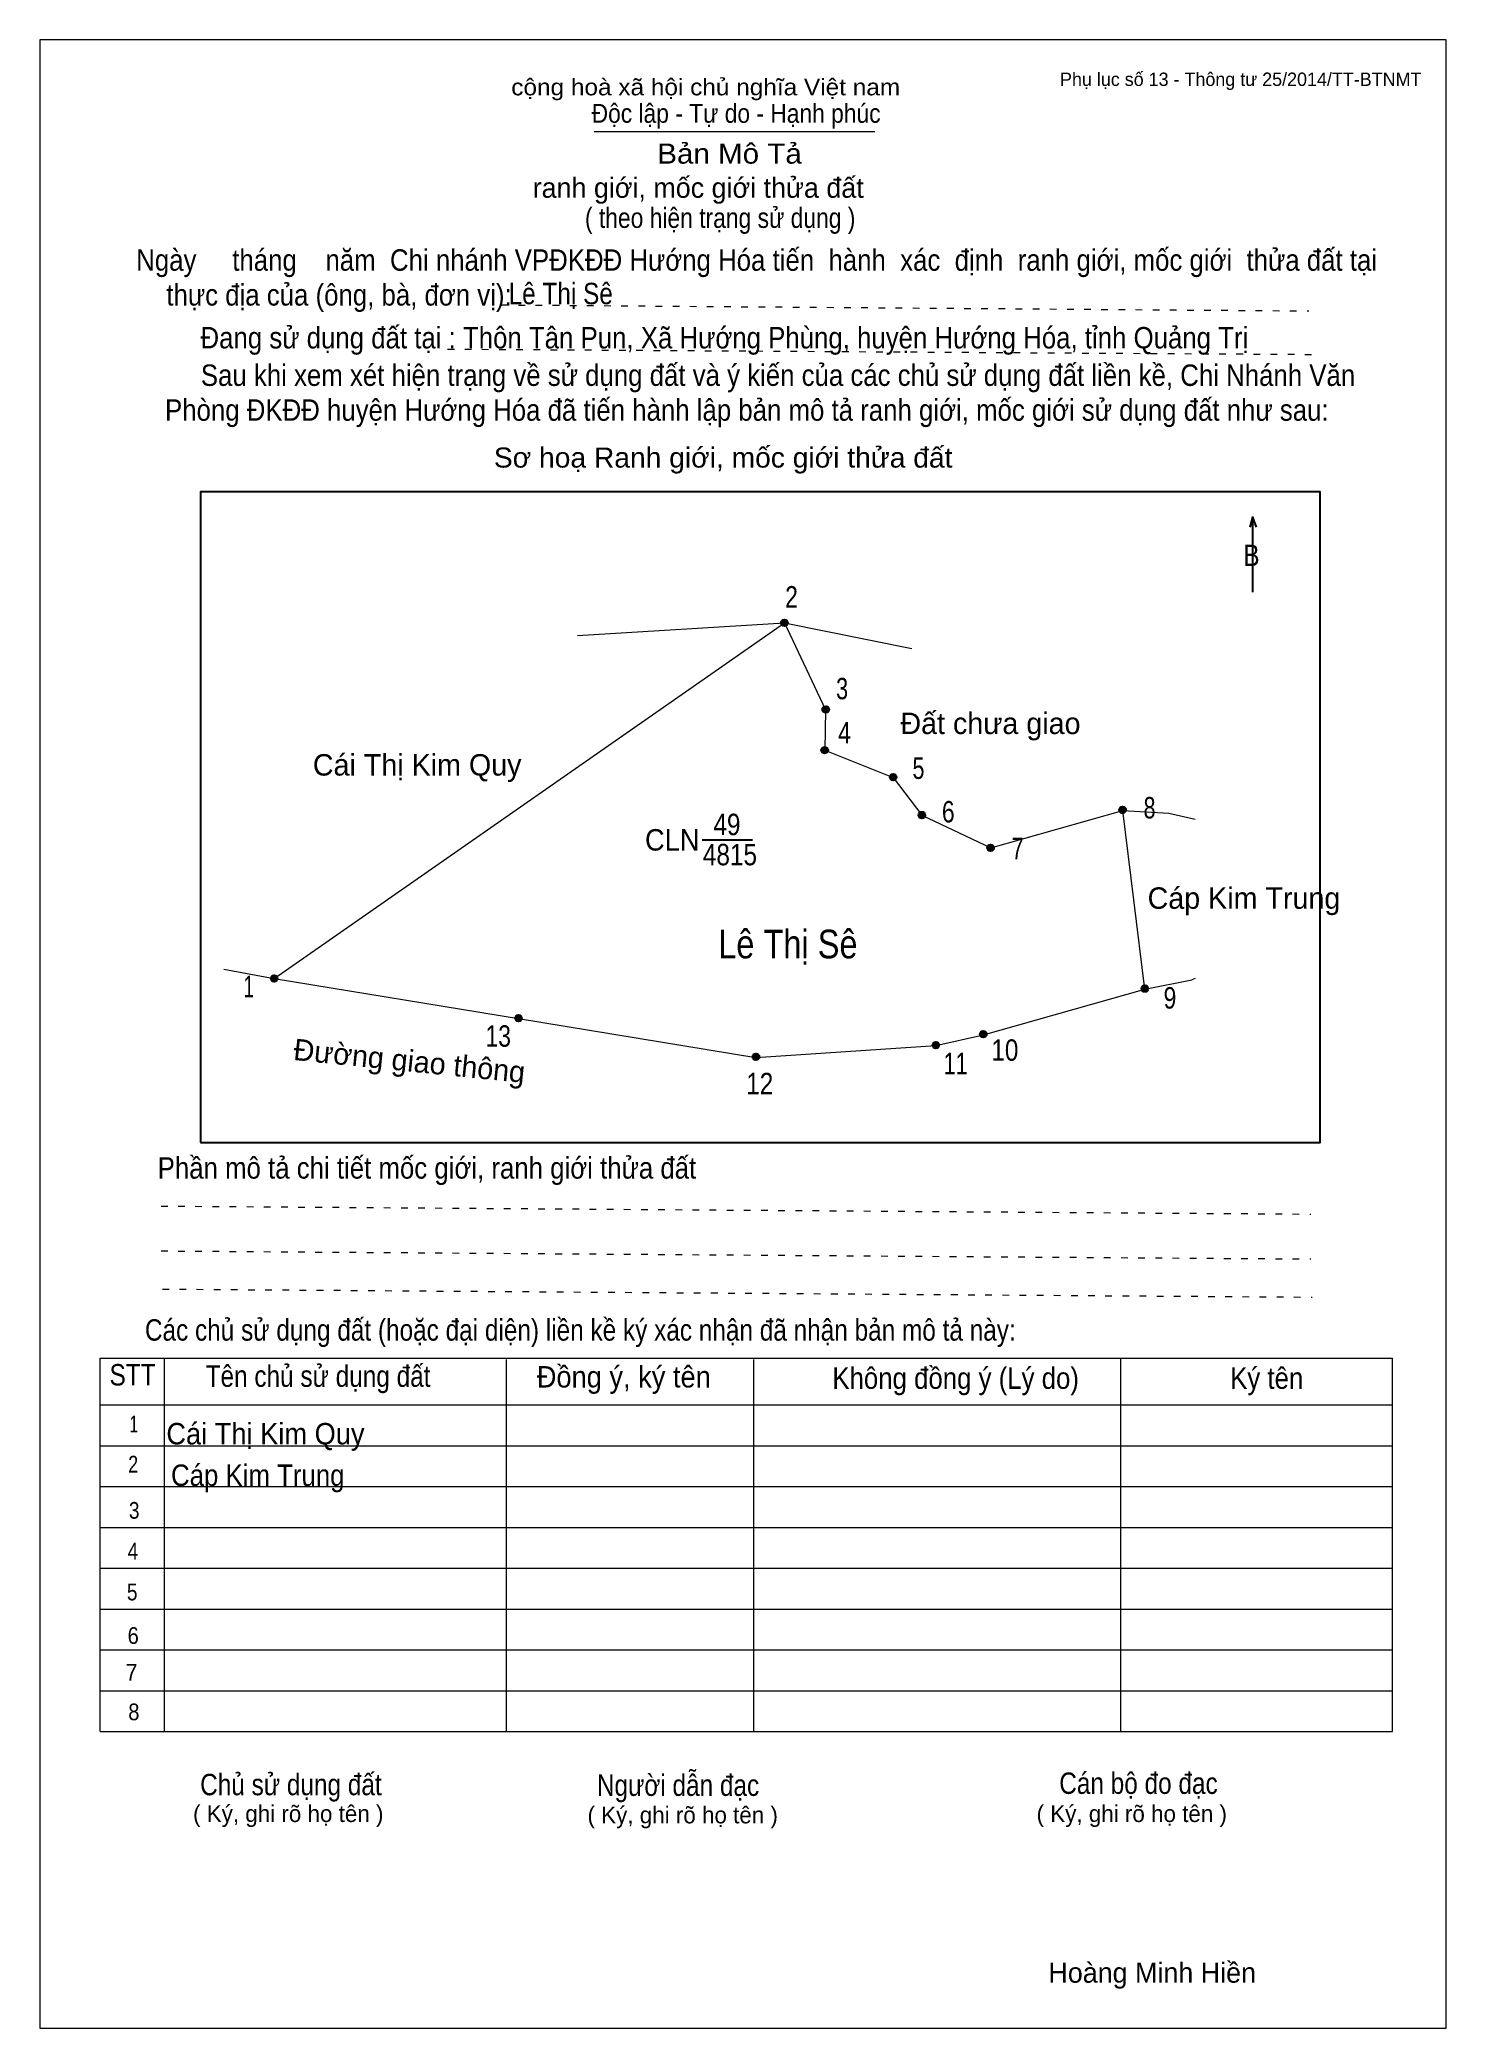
# Model space of a CAD drawing. Header units: centimetres. Extents: x 0 to 21, y 0 to 29.7.
import ezdxf
from ezdxf.enums import TextEntityAlignment as Align

# ---------------------------------------------------------------- set-up
doc = ezdxf.new("R2010")
doc.units = ezdxf.units.CM
doc.header["$LTSCALE"] = 0.13
doc.linetypes.add('DOTTED', pattern=[1.5, 0.3, -1.2])
for name, color, linetype, lineweight in [('1', 7, 'Continuous', 13), ('32', 7, 'Continuous', 25), ('33', 7, 'Continuous', 25), ('6', 7, 'Continuous', 13), ('62', 7, 'Continuous', 13)]:
    doc.layers.add(name, color=color, linetype=linetype, lineweight=lineweight)
for name, color, linetype in [('2', 7, 'Continuous'), ('34', 7, 'Continuous'), ('63', 7, 'Continuous')]:
    doc.layers.add(name, color=color, linetype=linetype)

msp = doc.modelspace()

# ---------------------------------------------------------------- hatches: boundary and pattern name
at = {"layer": '32'}
for points in [[(11.1679, 20.9914, 1), (11.0679, 20.9914, 1)], [(11.7848, 19.6977, 1), (11.6848, 19.6977, 1)], [(11.7696, 19.0894, 1), (11.6696, 19.0894, 1)], [(12.7933, 18.6854, 1), (12.6933, 18.6854, 1)], [(13.2202, 18.1207, 1), (13.1202, 18.1207, 1)], [(16.2183, 18.1968, 1), (16.1183, 18.1968, 1)], [(14.2468, 17.6312, 1), (14.1468, 17.6312, 1)], [(3.55, 15.6797, 1), (3.45, 15.6797, 1)], [(16.55, 15.5276, 1), (16.45, 15.5276, 1)], [(7.1973, 15.0856, 1), (7.0973, 15.0856, 1)], [(14.1375, 14.8479, 1), (14.0375, 14.8479, 1)], [(10.743, 14.5086, 1), (10.643, 14.5086, 1)], [(13.4302, 14.6844, 1), (13.3302, 14.6844, 1)]]:
    msp.add_hatch(color=256, dxfattribs=at).paths.add_polyline_path(points)

# ---------------------------------------------------------------- linework, layer by layer
at = {"layer": '1'}
msp.add_lwpolyline([(21, 0), (21, 29.7), (0, 29.7), (0, 0)], close=True, dxfattribs=at)
at = {"layer": '32'}
for centre in [(11.1179, 20.9914), (11.7348, 19.6977), (11.7196, 19.0894), (12.7433, 18.6854), (13.1702, 18.1207), (16.1683, 18.1968), (14.1968, 17.6312), (3.5, 15.6797), (16.5, 15.5276), (7.1473, 15.0856), (14.0875, 14.8479), (10.693, 14.5086), (13.3802, 14.6844)]:
    msp.add_circle(centre, 0.05, dxfattribs=at)
at = {"layer": '33'}
msp.add_line((9.89, 17.75), (10.64, 17.75), dxfattribs=at)
at = {"layer": '6'}
for p, q in [((3.5, 15.68), (11.12, 20.99)), ((8.03, 20.8), (11.12, 20.99)), ((11.12, 20.99), (13.02, 20.61)), ((16.5, 15.52), (16.17, 18.19)), ((2.75, 15.82), (3.5, 15.68)), ((3.5, 15.68), (7.15, 15.08)), ((14.09, 14.84), (16.5, 15.52)), ((16.5, 15.52), (17.2, 15.66)), ((17.25, 15.68), (17.2, 15.66))]:
    msp.add_line(p, q, dxfattribs=at)
for points in [[(11.12, 20.99), (11.73, 19.69), (11.72, 19.09), (12.74, 18.68), (13.17, 18.12), (14.2, 17.63), (16.17, 18.19)], [(16.17, 18.19), (16.86, 18.15), (17.25, 18.06)], [(7.15, 15.08), (10.69, 14.5), (13.38, 14.68), (14.09, 14.84)]]:
    msp.add_lwpolyline(points, dxfattribs=at)
at = {"layer": '62'}
for p, q in [((8.28, 28.33), (12.47, 28.33)), ((0.9, 10.01), (20.2, 10.01)), ((0.9, 4.43), (0.9, 10.01)), ((1.86, 4.43), (1.86, 10.01)), ((6.97, 4.43), (6.97, 9.99)), ((10.66, 4.43), (10.66, 9.99)), ((16.14, 4.43), (16.14, 10.01)), ((20.2, 4.43), (20.2, 10.01)), ((0.9, 9.31), (20.2, 9.31)), ((0.9, 8.7), (20.2, 8.7)), ((0.9, 8.09), (20.2, 8.09)), ((0.9, 7.48), (20.2, 7.48)), ((0.9, 6.87), (20.2, 6.87)), ((0.9, 6.26), (20.2, 6.26)), ((0.9, 5.65), (20.2, 5.65)), ((0.9, 5.04), (20.2, 5.04)), ((0.9, 4.43), (20.2, 4.43))]:
    msp.add_line(p, q, dxfattribs=at)
at = {"layer": '62', "linetype": 'DOTTED'}
for p, q in [((6.89, 25.74), (18.95, 25.65)), ((6.09, 25.08), (19.04, 25)), ((1.81, 12.28), (18.98, 12.16)), ((1.81, 11.61), (18.98, 11.49)), ((1.83, 11.04), (19, 10.92))]:
    msp.add_line(p, q, dxfattribs=at)
at = {"layer": '62', "lineweight": 25}
for p, q in [((18.11, 22.58), (18.11, 21.45)), ((18.11, 22.57), (18.07, 22.42)), ((18.11, 22.57), (18.16, 22.42))]:
    msp.add_line(p, q, dxfattribs=at)
msp.add_lwpolyline([(2.4, 13.23), (19.12, 13.23), (19.12, 22.95), (2.4, 22.95)], close=True, dxfattribs=at)

# ---------------------------------------------------------------- texts
at = {"layer": '2', "width": 0.85}
msp.add_text('Lê Thị Sê', height=0.4277, dxfattribs=at).set_placement((11.17, 15.98), align=Align.CENTER)
at = {"layer": '32'}
for s, width, p in [('2', 0.8, (11.225, 21.22)), ('3', 0.75, (11.98, 19.85)), ('4', 0.8, (12.015, 19.19)), ('5', 0.75, (13.12, 18.66)), ('6', 0.8, (13.565, 18.01)), ('8', 0.75, (16.57, 18.07)), ('7', 0.75, (14.6, 17.46)), ('1', 0.65, (3.12, 15.4)), ('9', 0.8, (16.875, 15.23)), ('13', 0.8, (6.845, 14.66)), ('11', 0.75, (13.675, 14.25)), ('10', 0.85, (14.41, 14.45)), ('12', 0.85, (10.75, 13.95))]:
    msp.add_text(s, height=0.32, dxfattribs=dict(at, width=width)).set_placement(p, align=Align.CENTER)
at = {"layer": '33'}
for s, p in [('Đất chưa giao', (14.195, 19.33)), ('Cái Thị Kim Quy', (5.635, 18.71)), ('Cáp Kim Trung', (17.98, 16.72))]:
    msp.add_text(s, height=0.32, dxfattribs=at).set_placement(p, align=Align.CENTER)
at = {"layer": '33', "width": 0.85}
for s, p in [('49', (10.26, 17.82)), ('4815', (10.305, 17.37))]:
    msp.add_text(s, height=0.32, dxfattribs=at).set_placement(p, align=Align.CENTER)
at = {"layer": '33', "width": 0.95}
msp.add_text('CLN', height=0.32, dxfattribs=at).set_placement((9.85, 17.59), align=Align.RIGHT)
at = {"layer": '33'}
msp.add_text('Đường giao thông', height=0.32, rotation=354.289, dxfattribs=at).set_placement((5.5041, 14.2906), align=Align.CENTER)
at = {"layer": '34'}
for s, width, p in [('Lê Thị Sê', 0.85, (7, 25.75)), ('Cái Thị Kim Quy', 0.95, (1.89, 8.72)), ('Cáp Kim Trung', 0.9, (1.96, 8.1))]:
    msp.add_text(s, height=0.32, dxfattribs=dict(at, width=width)).set_placement(p)
at = {"layer": '62'}
for s, height, width, p in [('cộng hoà xã hội chủ nghĩa Việt nam', 0.2474, 1.1, (7.04, 28.87)), ('Độc lập - Tự do - Hạnh phúc', 0.2828, 0.9, (8.24, 28.46)), ('Bản Mô Tả', 0.3, 1.1, (9.22, 27.85)), ('( theo hiện trạng sử dụng )', 0.3, 0.85, (8.14, 26.89)), ('Ngày     tháng    năm  Chi nhánh VPĐKĐĐ Hướng Hóa tiến  hành  xác  định  ranh giới, mốc giới  thửa đất tại ', 0.32, 0.9, (1.44, 26.25)), ('thực địa của (ông, bà, đơn vị): ', 0.32, 0.9, (1.89, 25.73)), ('Đang sử dụng đất tại : Thôn Tân Pun, Xã Hướng Phùng, huyện Hướng Hóa, tỉnh Quảng Trị', 0.32, 0.9, (2.4, 25.09)), ('     Sau khi xem xét hiện trạng về sử dụng đất và ý kiến của các chủ sử dụng đất liền kề, Chi Nhánh Văn ', 0.32, 0.9, (1.87, 24.53)), ('Phòng ĐKĐĐ huyện Hướng Hóa đã tiến hành lập bản mô tả ranh giới, mốc giới sử dụng đất như sau:', 0.32, 0.9, (1.87, 24.01)), ('Sơ hoạ Ranh giới, mốc giới thửa đất', 0.3, 1.05, (6.78, 23.31)), ('B', 0.32, 0.85, (17.97, 21.84)), ('Phần mô tả chi tiết mốc giới, ranh giới thửa đất ', 0.32, 0.9, (1.76, 12.69)), ('Các chủ sử dụng đất (hoặc đại diện) liền kề ký xác nhận đã nhận bản mô tả này:', 0.32, 0.85, (1.57, 10.27))]:
    msp.add_text(s, height=height, dxfattribs=dict(at, width=width)).set_placement(p)
msp.add_text('ranh giới, mốc giới thửa đất', height=0.3, dxfattribs=at).set_placement((7.36, 27.34))
for s, height, width, p in [('STT', 0.32, 0.85, (1.385, 9.6)), ('Tên chủ sử dụng đất', 0.32, 0.85, (4.155, 9.58)), ('Đồng ý, ký tên', 0.32, 0.95, (8.72, 9.57)), ('Không đồng ý (Lý do)', 0.32, 0.9, (13.675, 9.55)), ('Ký tên', 0.32, 0.9, (18.32, 9.55)), ('1', 0.25, 0.7, (1.405, 8.9)), ('2', 0.25, 0.8, (1.395, 8.3)), ('3', 0.25, 0.85, (1.41, 7.61)), ('4', 0.25, 0.85, (1.39, 7)), ('5', 0.25, 0.85, (1.38, 6.39)), ('6', 0.25, 0.9, (1.395, 5.74)), ('7', 0.25, 0.95, (1.37, 5.19)), ('8', 0.25, 0.9, (1.405, 4.6)), ('Người dẫn đạc', 0.32, 0.85, (9.53, 3.47)), ('Chủ sử dụng đất', 0.32, 0.85, (3.75, 3.48)), ('Cán bộ đo đạc', 0.32, 0.85, (16.405, 3.5))]:
    msp.add_text(s, height=height, dxfattribs=dict(at, width=width)).set_placement(p, align=Align.CENTER)
for p in [(3.71, 3.08), (9.6, 3.06), (16.305, 3.08)]:
    msp.add_text('( Ký, ghi rõ họ tên )', height=0.25, dxfattribs=at).set_placement(p, align=Align.CENTER)
at = {"layer": '63'}
msp.add_text('Phụ lục số 13 - Thông tư 25/2014/TT-BTNMT', height=0.2, dxfattribs=at).set_placement((20.63, 29.01), align=Align.RIGHT)
msp.add_text('Hoàng Minh Hiền', height=0.3, dxfattribs=at).set_placement((16.61, 0.68), align=Align.CENTER)

doc.saveas('drawing.dxf')
